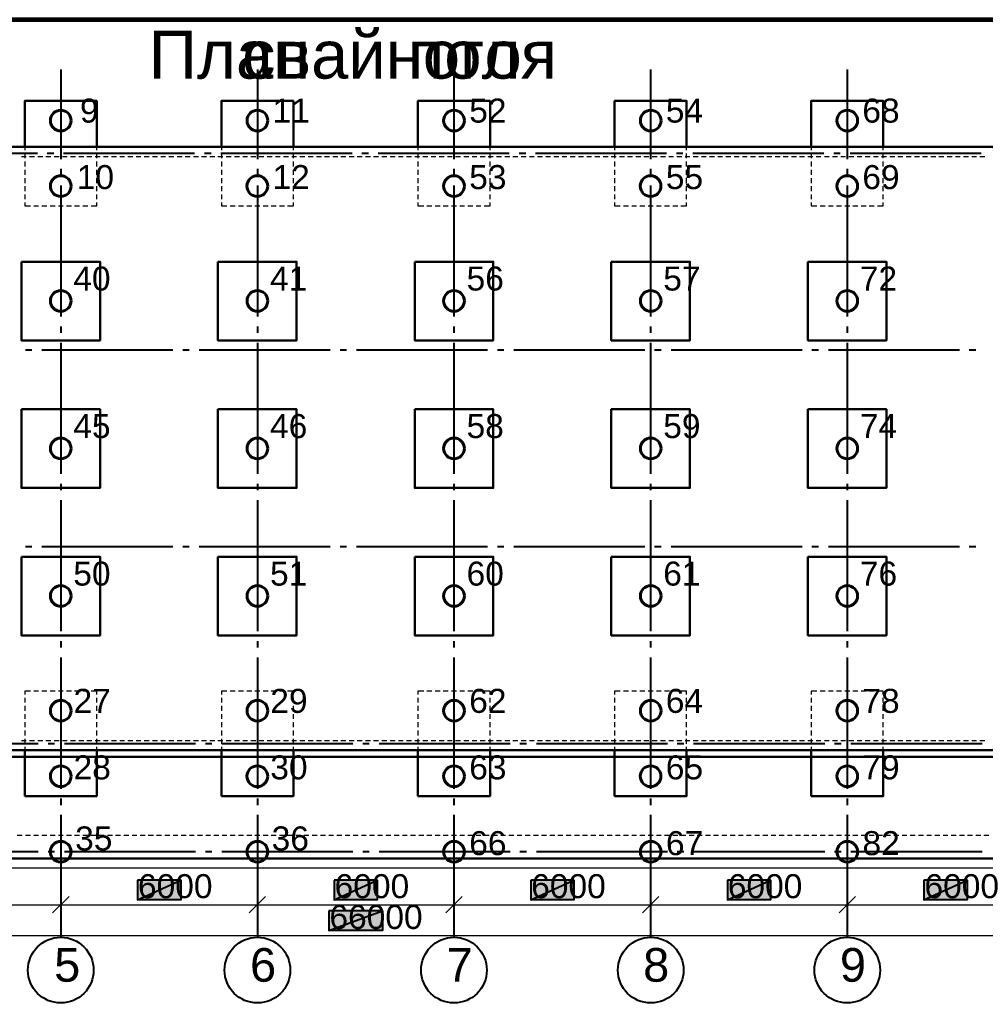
# Model space of a CAD drawing. Extents: x 8 to 21351, y 0 to 420.
# Drawn here: x 8450.4 to 8597.7, y 141.4 to 292.2 of the extents above; entities that cross this region are included whole.
import ezdxf

# ---------------------------------------------------------------- set-up
doc = ezdxf.new("R2010")
doc.units = 0
doc.styles.add('TEYPDFCAD_TEXT', font='arial.ttf')

msp = doc.modelspace()

# ---------------------------------------------------------------- hatches: boundary and pattern name
at = {"true_color": 0xffffff}
h = msp.add_hatch(color=0, dxfattribs=at)
h.paths.add_polyline_path([(8468.35, 160.97), (8468.35, 157.97), (8474.94, 160.97)])
h.paths.add_polyline_path([(8468.35, 157.97), (8474.94, 160.97), (8474.94, 157.97)])
h = msp.add_hatch(color=0, dxfattribs=at)
h.paths.add_polyline_path([(8498.35, 160.97), (8498.35, 157.97), (8504.93, 160.97)])
h.paths.add_polyline_path([(8498.35, 157.97), (8504.93, 160.97), (8504.93, 157.97)])
h = msp.add_hatch(color=0, dxfattribs=at)
h.paths.add_polyline_path([(8528.36, 160.97), (8528.36, 157.97), (8534.92, 160.97)])
h.paths.add_polyline_path([(8528.36, 157.97), (8534.92, 160.97), (8534.92, 157.97)])
h = msp.add_hatch(color=0, dxfattribs=at)
h.paths.add_polyline_path([(8558.35, 160.97), (8558.35, 157.97), (8564.94, 160.97)])
h.paths.add_polyline_path([(8558.35, 157.97), (8564.94, 160.97), (8564.94, 157.97)])
h = msp.add_hatch(color=0, dxfattribs=at)
h.paths.add_polyline_path([(8588.35, 160.97), (8588.35, 157.97), (8594.93, 160.97)])
h.paths.add_polyline_path([(8588.35, 157.97), (8594.93, 160.97), (8594.93, 157.97)])
h = msp.add_hatch(color=0, dxfattribs=at)
h.paths.add_polyline_path([(8497.54, 156.27), (8497.54, 153.29), (8505.73, 156.27)])
h.paths.add_polyline_path([(8497.54, 153.29), (8505.73, 156.27), (8505.73, 153.29)])

# ---------------------------------------------------------------- linework, layer by layer
at = {"color": 7, "lineweight": 25}
for p, q in [((8456.63, 284.61), (8456.63, 270.93)), ((8486.64, 284.61), (8486.64, 270.93)), ((8516.63, 284.61), (8516.63, 270.93)), ((8546.65, 284.61), (8546.65, 270.93)), ((8576.64, 284.61), (8576.64, 270.93)), ((8453.07, 271.8), (8433.07, 271.8)), ((8455.57, 271.8), (8454.57, 271.8)), ((8477.07, 271.8), (8457.07, 271.8)), ((8479.57, 271.8), (8478.58, 271.8)), ((8501.08, 271.8), (8481.07, 271.8)), ((8503.57, 271.8), (8502.58, 271.8)), ((8525.08, 271.8), (8505.08, 271.8)), ((8527.58, 271.8), (8526.58, 271.8)), ((8549.08, 271.8), (8529.08, 271.8)), ((8551.58, 271.8), (8550.58, 271.8)), ((8573.09, 271.8), (8553.08, 271.8)), ((8575.58, 271.8), (8574.59, 271.8)), ((8597.09, 271.8), (8577.09, 271.8)), ((8456.63, 269.43), (8456.63, 268.44)), ((8486.64, 269.43), (8486.64, 268.44)), ((8516.63, 269.43), (8516.63, 268.44)), ((8546.65, 269.43), (8546.65, 268.44)), ((8576.64, 269.43), (8576.64, 268.44)), ((8456.63, 266.93), (8456.63, 246.93)), ((8486.64, 266.93), (8486.64, 246.93)), ((8516.63, 266.93), (8516.63, 246.93)), ((8546.65, 266.93), (8546.65, 246.93)), ((8576.64, 266.93), (8576.64, 246.93)), ((8456.63, 245.43), (8456.63, 244.43)), ((8486.64, 245.43), (8486.64, 244.43)), ((8516.63, 245.43), (8516.63, 244.43)), ((8546.65, 245.43), (8546.65, 244.43)), ((8576.64, 245.43), (8576.64, 244.43)), ((8456.63, 242.93), (8456.63, 222.93)), ((8486.64, 242.93), (8486.64, 222.93)), ((8516.63, 242.93), (8516.63, 222.93)), ((8546.65, 242.93), (8546.65, 222.93)), ((8576.64, 242.93), (8576.64, 222.93)), ((8452.24, 241.81), (8451.25, 241.81)), ((8473.75, 241.81), (8453.75, 241.81)), ((8476.25, 241.81), (8475.25, 241.81)), ((8497.75, 241.81), (8477.75, 241.81)), ((8500.25, 241.81), (8499.26, 241.81)), ((8521.76, 241.81), (8501.75, 241.81)), ((8524.25, 241.81), (8523.26, 241.81)), ((8545.76, 241.81), (8525.76, 241.81)), ((8548.26, 241.81), (8547.26, 241.81)), ((8569.76, 241.81), (8549.76, 241.81)), ((8572.26, 241.81), (8571.26, 241.81)), ((8593.76, 241.81), (8573.76, 241.81)), ((8596.26, 241.81), (8595.27, 241.81)), ((8456.63, 221.42), (8456.63, 220.43)), ((8486.64, 221.42), (8486.64, 220.43)), ((8516.63, 221.42), (8516.63, 220.43)), ((8546.65, 221.42), (8546.65, 220.43)), ((8576.64, 221.42), (8576.64, 220.43)), ((8456.63, 218.93), (8456.63, 198.92)), ((8486.64, 218.93), (8486.64, 198.92)), ((8516.63, 218.93), (8516.63, 198.92)), ((8546.65, 218.93), (8546.65, 198.92)), ((8576.64, 218.93), (8576.64, 198.92)), ((8452.24, 211.79), (8451.25, 211.79)), ((8473.75, 211.79), (8453.75, 211.79)), ((8476.25, 211.79), (8475.25, 211.79)), ((8497.75, 211.79), (8477.75, 211.79)), ((8500.25, 211.79), (8499.26, 211.79)), ((8521.76, 211.79), (8501.75, 211.79)), ((8524.25, 211.79), (8523.26, 211.79)), ((8545.76, 211.79), (8525.76, 211.79)), ((8548.26, 211.79), (8547.26, 211.79)), ((8569.76, 211.79), (8549.76, 211.79)), ((8572.26, 211.79), (8571.26, 211.79)), ((8593.76, 211.79), (8573.76, 211.79)), ((8596.26, 211.79), (8595.27, 211.79)), ((8456.63, 197.42), (8456.63, 196.43)), ((8486.64, 197.42), (8486.64, 196.43)), ((8516.63, 197.42), (8516.63, 196.43)), ((8546.65, 197.42), (8546.65, 196.43)), ((8576.64, 197.42), (8576.64, 196.43)), ((8456.63, 194.92), (8456.63, 174.92)), ((8486.64, 194.92), (8486.64, 174.92)), ((8516.63, 194.92), (8516.63, 174.92)), ((8546.65, 194.92), (8546.65, 174.92)), ((8576.64, 194.92), (8576.64, 174.92)), ((8453.2, 181.78), (8433.19, 181.78)), ((8455.69, 181.78), (8454.7, 181.78)), ((8477.2, 181.78), (8457.2, 181.78)), ((8479.7, 181.78), (8478.7, 181.78)), ((8501.2, 181.78), (8481.2, 181.78)), ((8503.7, 181.78), (8502.71, 181.78)), ((8525.21, 181.78), (8505.2, 181.78)), ((8527.7, 181.78), (8526.71, 181.78)), ((8549.21, 181.78), (8529.21, 181.78)), ((8551.71, 181.78), (8550.71, 181.78)), ((8573.21, 181.78), (8553.21, 181.78)), ((8575.71, 181.78), (8574.71, 181.78)), ((8597.22, 181.78), (8577.21, 181.78)), ((8456.63, 173.42), (8456.63, 172.4)), ((8486.64, 173.42), (8486.64, 172.4)), ((8516.63, 173.42), (8516.63, 172.4)), ((8546.65, 173.42), (8546.65, 172.4)), ((8576.64, 173.42), (8576.64, 172.4)), ((8456.63, 170.92), (8456.63, 157.23)), ((8486.64, 170.92), (8486.64, 157.23)), ((8516.63, 170.92), (8516.63, 157.23)), ((8546.65, 170.92), (8546.65, 157.23)), ((8576.64, 170.92), (8576.64, 157.23)), ((8453.2, 165.29), (8433.19, 165.29)), ((8455.69, 165.29), (8454.7, 165.29)), ((8477.2, 165.29), (8457.2, 165.29)), ((8479.7, 165.29), (8478.7, 165.29)), ((8501.2, 165.29), (8481.2, 165.29)), ((8503.7, 165.29), (8502.71, 165.29)), ((8525.21, 165.29), (8505.2, 165.29)), ((8527.7, 165.29), (8526.71, 165.29)), ((8549.21, 165.29), (8529.21, 165.29)), ((8551.71, 165.29), (8550.71, 165.29)), ((8573.21, 165.29), (8553.21, 165.29)), ((8575.71, 165.29), (8574.71, 165.29)), ((8597.22, 165.29), (8577.21, 165.29)), ((8456.63, 157.23), (8456.63, 152.23)), ((8486.64, 157.23), (8486.64, 152.23)), ((8516.63, 157.23), (8516.63, 152.23)), ((8546.65, 157.23), (8546.65, 152.23)), ((8576.64, 157.23), (8576.64, 152.23))]:
    msp.add_line(p, q, dxfattribs=at)
at = {"color": 7, "lineweight": 5}
for p, q in [((8452.01, 272.8), (8451.14, 272.8)), ((8451.14, 272.8), (8451.14, 272.31)), ((8451.14, 271.8), (8451.14, 271.06)), ((8453.26, 272.8), (8452.52, 272.8)), ((8454.51, 272.8), (8453.77, 272.8)), ((8455.76, 272.8), (8455.02, 272.8)), ((8457.01, 272.8), (8456.27, 272.8)), ((8458.26, 272.8), (8457.52, 272.8)), ((8459.5, 272.8), (8458.76, 272.8)), ((8460.75, 272.8), (8460.01, 272.8)), ((8462.13, 272.8), (8461.26, 272.8)), ((8462.13, 272.31), (8462.13, 272.8)), ((8462.13, 271.06), (8462.13, 271.8)), ((8482, 272.8), (8481.14, 272.8)), ((8481.14, 272.8), (8481.14, 272.31)), ((8481.14, 271.8), (8481.14, 271.06)), ((8483.25, 272.8), (8482.51, 272.8)), ((8484.5, 272.8), (8483.76, 272.8)), ((8485.77, 272.8), (8485.01, 272.8)), ((8487.02, 272.8), (8486.26, 272.8)), ((8488.27, 272.8), (8487.51, 272.8)), ((8489.52, 272.8), (8488.76, 272.8)), ((8490.77, 272.8), (8490.01, 272.8)), ((8492.14, 272.8), (8491.25, 272.8)), ((8492.14, 272.31), (8492.14, 272.8)), ((8492.14, 271.06), (8492.14, 271.8)), ((8512.02, 272.8), (8511.13, 272.8)), ((8511.13, 272.8), (8511.13, 272.31)), ((8511.13, 271.8), (8511.13, 271.06)), ((8513.27, 272.8), (8512.51, 272.8)), ((8514.52, 272.8), (8513.75, 272.8)), ((8515.77, 272.8), (8515, 272.8)), ((8517.01, 272.8), (8516.27, 272.8)), ((8518.26, 272.8), (8517.52, 272.8)), ((8519.51, 272.8), (8518.77, 272.8)), ((8520.76, 272.8), (8520.02, 272.8)), ((8522.14, 272.8), (8521.27, 272.8)), ((8522.14, 272.31), (8522.14, 272.8)), ((8522.14, 271.06), (8522.14, 271.8)), ((8542.01, 272.8), (8541.14, 272.8)), ((8541.14, 272.8), (8541.14, 272.31)), ((8541.14, 271.8), (8541.14, 271.06)), ((8543.26, 272.8), (8542.52, 272.8)), ((8544.51, 272.8), (8543.77, 272.8)), ((8545.76, 272.8), (8545.02, 272.8)), ((8547.01, 272.8), (8546.27, 272.8)), ((8548.26, 272.8), (8547.52, 272.8)), ((8549.51, 272.8), (8548.76, 272.8)), ((8550.78, 272.8), (8550.01, 272.8)), ((8552.13, 272.8), (8551.26, 272.8)), ((8552.13, 272.31), (8552.13, 272.8)), ((8552.13, 271.06), (8552.13, 271.8)), ((8572.03, 272.8), (8571.14, 272.8)), ((8571.14, 272.8), (8571.14, 272.31)), ((8571.14, 271.8), (8571.14, 271.06)), ((8573.28, 272.8), (8572.51, 272.8)), ((8574.52, 272.8), (8573.76, 272.8)), ((8575.77, 272.8), (8575.01, 272.8)), ((8577.02, 272.8), (8576.26, 272.8)), ((8578.27, 272.8), (8577.51, 272.8)), ((8579.52, 272.8), (8578.76, 272.8)), ((8580.77, 272.8), (8580.01, 272.8)), ((8582.14, 272.8), (8581.28, 272.8)), ((8582.14, 272.31), (8582.14, 272.8)), ((8582.14, 271.06), (8582.14, 271.8)), ((8451.38, 271.29), (8450.64, 271.29)), ((8451.14, 270.55), (8451.14, 269.81)), ((8452.63, 271.29), (8451.88, 271.29)), ((8453.9, 271.29), (8453.13, 271.29)), ((8455.14, 271.29), (8454.38, 271.29)), ((8456.39, 271.29), (8455.63, 271.29)), ((8457.64, 271.29), (8456.88, 271.29)), ((8458.89, 271.29), (8458.13, 271.29)), ((8460.14, 271.29), (8459.38, 271.29)), ((8461.39, 271.29), (8460.63, 271.29)), ((8462.64, 271.29), (8461.9, 271.29)), ((8462.13, 269.81), (8462.13, 270.55)), ((8463.89, 271.29), (8463.15, 271.29)), ((8465.14, 271.29), (8464.39, 271.29)), ((8466.38, 271.29), (8465.64, 271.29)), ((8467.63, 271.29), (8466.89, 271.29)), ((8468.88, 271.29), (8468.14, 271.29)), ((8470.13, 271.29), (8469.39, 271.29)), ((8471.38, 271.29), (8470.64, 271.29)), ((8472.63, 271.29), (8471.89, 271.29)), ((8473.88, 271.29), (8473.14, 271.29)), ((8475.15, 271.29), (8474.38, 271.29)), ((8476.4, 271.29), (8475.63, 271.29)), ((8477.64, 271.29), (8476.88, 271.29)), ((8478.89, 271.29), (8478.13, 271.29)), ((8480.14, 271.29), (8479.38, 271.29)), ((8481.39, 271.29), (8480.63, 271.29)), ((8481.14, 270.55), (8481.14, 269.81)), ((8482.64, 271.29), (8481.88, 271.29)), ((8483.89, 271.29), (8483.15, 271.29)), ((8485.14, 271.29), (8484.4, 271.29)), ((8486.39, 271.29), (8485.65, 271.29)), ((8487.64, 271.29), (8486.89, 271.29)), ((8488.88, 271.29), (8488.14, 271.29)), ((8490.13, 271.29), (8489.39, 271.29)), ((8491.38, 271.29), (8490.64, 271.29)), ((8492.63, 271.29), (8491.89, 271.29)), ((8492.14, 269.81), (8492.14, 270.55)), ((8493.88, 271.29), (8493.14, 271.29)), ((8495.13, 271.29), (8494.39, 271.29)), ((8496.4, 271.29), (8495.64, 271.29)), ((8497.65, 271.29), (8496.89, 271.29)), ((8498.9, 271.29), (8498.13, 271.29)), ((8500.14, 271.29), (8499.38, 271.29)), ((8501.39, 271.29), (8500.63, 271.29)), ((8502.64, 271.29), (8501.88, 271.29)), ((8503.89, 271.29), (8503.13, 271.29)), ((8505.14, 271.29), (8504.38, 271.29)), ((8506.39, 271.29), (8505.65, 271.29)), ((8507.64, 271.29), (8506.9, 271.29)), ((8508.89, 271.29), (8508.15, 271.29)), ((8510.14, 271.29), (8509.39, 271.29)), ((8511.38, 271.29), (8510.64, 271.29)), ((8511.13, 270.55), (8511.13, 269.81)), ((8512.63, 271.29), (8511.89, 271.29)), ((8513.88, 271.29), (8513.14, 271.29)), ((8515.13, 271.29), (8514.39, 271.29)), ((8516.38, 271.29), (8515.64, 271.29)), ((8517.63, 271.29), (8516.89, 271.29)), ((8518.9, 271.29), (8518.14, 271.29)), ((8520.15, 271.29), (8519.39, 271.29)), ((8521.4, 271.29), (8520.63, 271.29)), ((8522.64, 271.29), (8521.88, 271.29)), ((8522.14, 269.81), (8522.14, 270.55)), ((8523.89, 271.29), (8523.13, 271.29)), ((8525.14, 271.29), (8524.38, 271.29)), ((8526.39, 271.29), (8525.63, 271.29)), ((8527.64, 271.29), (8526.9, 271.29)), ((8528.89, 271.29), (8528.15, 271.29)), ((8530.14, 271.29), (8529.4, 271.29)), ((8531.39, 271.29), (8530.65, 271.29)), ((8532.64, 271.29), (8531.89, 271.29)), ((8533.88, 271.29), (8533.14, 271.29)), ((8535.13, 271.29), (8534.39, 271.29)), ((8536.38, 271.29), (8535.64, 271.29)), ((8537.63, 271.29), (8536.89, 271.29)), ((8538.88, 271.29), (8538.14, 271.29)), ((8540.15, 271.29), (8539.39, 271.29)), ((8541.4, 271.29), (8540.64, 271.29)), ((8541.14, 270.55), (8541.14, 269.81)), ((8542.65, 271.29), (8541.89, 271.29)), ((8543.9, 271.29), (8543.13, 271.29)), ((8545.15, 271.29), (8544.38, 271.29)), ((8546.39, 271.29), (8545.63, 271.29)), ((8547.64, 271.29), (8546.88, 271.29)), ((8548.89, 271.29), (8548.15, 271.29)), ((8550.14, 271.29), (8549.4, 271.29)), ((8551.39, 271.29), (8550.65, 271.29)), ((8552.64, 271.29), (8551.9, 271.29)), ((8552.13, 269.81), (8552.13, 270.55)), ((8553.89, 271.29), (8553.15, 271.29)), ((8555.14, 271.29), (8554.39, 271.29)), ((8556.38, 271.29), (8555.64, 271.29)), ((8557.63, 271.29), (8556.89, 271.29)), ((8558.88, 271.29), (8558.14, 271.29)), ((8560.13, 271.29), (8559.39, 271.29)), ((8561.4, 271.29), (8560.64, 271.29)), ((8562.65, 271.29), (8561.89, 271.29)), ((8563.9, 271.29), (8563.14, 271.29)), ((8565.15, 271.29), (8564.39, 271.29)), ((8566.4, 271.29), (8565.63, 271.29)), ((8567.65, 271.29), (8566.88, 271.29)), ((8568.89, 271.29), (8568.13, 271.29)), ((8570.14, 271.29), (8569.38, 271.29)), ((8571.39, 271.29), (8570.65, 271.29)), ((8571.14, 270.55), (8571.14, 269.81)), ((8572.64, 271.29), (8571.9, 271.29)), ((8573.89, 271.29), (8573.15, 271.29)), ((8575.14, 271.29), (8574.4, 271.29)), ((8576.39, 271.29), (8575.65, 271.29)), ((8577.64, 271.29), (8576.9, 271.29)), ((8578.88, 271.29), (8578.14, 271.29)), ((8580.13, 271.29), (8579.39, 271.29)), ((8581.38, 271.29), (8580.64, 271.29)), ((8582.63, 271.29), (8581.89, 271.29)), ((8582.14, 269.81), (8582.14, 270.55)), ((8583.9, 271.29), (8583.14, 271.29)), ((8585.15, 271.29), (8584.39, 271.29)), ((8586.4, 271.29), (8585.64, 271.29)), ((8587.65, 271.29), (8586.89, 271.29)), ((8588.9, 271.29), (8588.13, 271.29)), ((8590.15, 271.29), (8589.38, 271.29)), ((8591.39, 271.29), (8590.63, 271.29)), ((8592.64, 271.29), (8591.9, 271.29)), ((8593.89, 271.29), (8593.15, 271.29)), ((8595.14, 271.29), (8594.4, 271.29)), ((8596.39, 271.29), (8595.65, 271.29)), ((8597.64, 271.29), (8596.9, 271.29)), ((8451.14, 269.3), (8451.14, 268.56)), ((8462.13, 268.56), (8462.13, 269.3)), ((8481.14, 269.3), (8481.14, 268.56)), ((8492.14, 268.56), (8492.14, 269.3)), ((8511.13, 269.3), (8511.13, 268.56)), ((8522.14, 268.56), (8522.14, 269.3)), ((8541.14, 269.3), (8541.14, 268.56)), ((8552.13, 268.56), (8552.13, 269.3)), ((8571.14, 269.3), (8571.14, 268.56)), ((8582.14, 268.56), (8582.14, 269.3)), ((8451.14, 268.05), (8451.14, 267.29)), ((8462.13, 267.29), (8462.13, 268.05)), ((8481.14, 268.05), (8481.14, 267.29)), ((8492.14, 267.29), (8492.14, 268.05)), ((8511.13, 268.05), (8511.13, 267.29)), ((8522.14, 267.29), (8522.14, 268.05)), ((8541.14, 268.05), (8541.14, 267.29)), ((8552.13, 267.29), (8552.13, 268.05)), ((8571.14, 268.05), (8571.14, 267.29)), ((8582.14, 267.29), (8582.14, 268.05)), ((8451.14, 266.81), (8451.14, 266.04)), ((8451.14, 265.56), (8451.14, 264.8)), ((8462.13, 266.04), (8462.13, 266.81)), ((8462.13, 264.8), (8462.13, 265.56)), ((8481.14, 266.81), (8481.14, 266.04)), ((8481.14, 265.56), (8481.14, 264.8)), ((8492.14, 266.04), (8492.14, 266.81)), ((8492.14, 264.8), (8492.14, 265.56)), ((8511.13, 266.81), (8511.13, 266.04)), ((8511.13, 265.56), (8511.13, 264.8)), ((8522.14, 266.04), (8522.14, 266.81)), ((8522.14, 264.8), (8522.14, 265.56)), ((8541.14, 266.81), (8541.14, 266.04)), ((8541.14, 265.56), (8541.14, 264.8)), ((8552.13, 266.04), (8552.13, 266.81)), ((8552.13, 264.8), (8552.13, 265.56)), ((8571.14, 266.81), (8571.14, 266.04)), ((8571.14, 265.56), (8571.14, 264.8)), ((8582.14, 266.04), (8582.14, 266.81)), ((8582.14, 264.8), (8582.14, 265.56)), ((8451.14, 264.31), (8451.14, 263.8)), ((8462.13, 263.8), (8462.13, 264.31)), ((8481.14, 264.31), (8481.14, 263.8)), ((8492.14, 263.8), (8492.14, 264.31)), ((8511.13, 264.31), (8511.13, 263.8)), ((8522.14, 263.8), (8522.14, 264.31)), ((8541.14, 264.31), (8541.14, 263.8)), ((8552.13, 263.8), (8552.13, 264.31)), ((8571.14, 264.31), (8571.14, 263.8)), ((8582.14, 263.8), (8582.14, 264.31)), ((8451.14, 263.8), (8452.01, 263.8)), ((8452.52, 263.8), (8453.26, 263.8)), ((8453.77, 263.8), (8454.51, 263.8)), ((8455.02, 263.8), (8455.76, 263.8)), ((8456.27, 263.8), (8457.01, 263.8)), ((8457.52, 263.8), (8458.26, 263.8)), ((8458.76, 263.8), (8459.5, 263.8)), ((8460.01, 263.8), (8460.75, 263.8)), ((8461.26, 263.8), (8462.13, 263.8)), ((8481.14, 263.8), (8482, 263.8)), ((8482.51, 263.8), (8483.25, 263.8)), ((8483.76, 263.8), (8484.5, 263.8)), ((8485.01, 263.8), (8485.77, 263.8)), ((8486.26, 263.8), (8487.02, 263.8)), ((8487.51, 263.8), (8488.27, 263.8)), ((8488.76, 263.8), (8489.52, 263.8)), ((8490.01, 263.8), (8490.77, 263.8)), ((8491.25, 263.8), (8492.14, 263.8)), ((8511.13, 263.8), (8512.02, 263.8)), ((8512.51, 263.8), (8513.27, 263.8)), ((8513.75, 263.8), (8514.52, 263.8)), ((8515, 263.8), (8515.77, 263.8)), ((8516.27, 263.8), (8517.01, 263.8)), ((8517.52, 263.8), (8518.26, 263.8)), ((8518.77, 263.8), (8519.51, 263.8)), ((8520.02, 263.8), (8520.76, 263.8)), ((8521.27, 263.8), (8522.14, 263.8)), ((8541.14, 263.8), (8542.01, 263.8)), ((8542.52, 263.8), (8543.26, 263.8)), ((8543.77, 263.8), (8544.51, 263.8)), ((8545.02, 263.8), (8545.76, 263.8)), ((8546.27, 263.8), (8547.01, 263.8)), ((8547.52, 263.8), (8548.26, 263.8)), ((8548.76, 263.8), (8549.51, 263.8)), ((8550.01, 263.8), (8550.78, 263.8)), ((8551.26, 263.8), (8552.13, 263.8)), ((8571.14, 263.8), (8572.03, 263.8)), ((8572.51, 263.8), (8573.28, 263.8)), ((8573.76, 263.8), (8574.52, 263.8)), ((8575.01, 263.8), (8575.77, 263.8)), ((8576.26, 263.8), (8577.02, 263.8)), ((8577.51, 263.8), (8578.27, 263.8)), ((8578.76, 263.8), (8579.52, 263.8)), ((8580.01, 263.8), (8580.77, 263.8)), ((8581.28, 263.8), (8582.14, 263.8)), ((8452.01, 189.78), (8451.14, 189.78)), ((8451.14, 189.78), (8451.14, 189.29)), ((8451.14, 188.79), (8451.14, 188.04)), ((8453.26, 189.78), (8452.52, 189.78)), ((8454.51, 189.78), (8453.77, 189.78)), ((8455.76, 189.78), (8455.02, 189.78)), ((8457.01, 189.78), (8456.27, 189.78)), ((8458.26, 189.78), (8457.52, 189.78)), ((8459.5, 189.78), (8458.76, 189.78)), ((8460.75, 189.78), (8460.01, 189.78)), ((8462.13, 189.78), (8461.26, 189.78)), ((8462.13, 189.29), (8462.13, 189.78)), ((8462.13, 188.04), (8462.13, 188.79)), ((8482, 189.78), (8481.14, 189.78)), ((8481.14, 189.78), (8481.14, 189.29)), ((8481.14, 188.79), (8481.14, 188.04)), ((8483.25, 189.78), (8482.51, 189.78)), ((8484.5, 189.78), (8483.76, 189.78)), ((8485.77, 189.78), (8485.01, 189.78)), ((8487.02, 189.78), (8486.26, 189.78)), ((8488.27, 189.78), (8487.51, 189.78)), ((8489.52, 189.78), (8488.76, 189.78)), ((8490.77, 189.78), (8490.01, 189.78)), ((8492.14, 189.78), (8491.25, 189.78)), ((8492.14, 189.29), (8492.14, 189.78)), ((8492.14, 188.04), (8492.14, 188.79)), ((8512.02, 189.78), (8511.13, 189.78)), ((8511.13, 189.78), (8511.13, 189.29)), ((8511.13, 188.79), (8511.13, 188.04)), ((8513.27, 189.78), (8512.51, 189.78)), ((8514.52, 189.78), (8513.75, 189.78)), ((8515.77, 189.78), (8515, 189.78)), ((8517.01, 189.78), (8516.27, 189.78)), ((8518.26, 189.78), (8517.52, 189.78)), ((8519.51, 189.78), (8518.77, 189.78)), ((8520.76, 189.78), (8520.02, 189.78)), ((8522.14, 189.78), (8521.27, 189.78)), ((8522.14, 189.29), (8522.14, 189.78)), ((8522.14, 188.04), (8522.14, 188.79)), ((8542.01, 189.78), (8541.14, 189.78)), ((8541.14, 189.78), (8541.14, 189.29)), ((8541.14, 188.79), (8541.14, 188.04)), ((8543.26, 189.78), (8542.52, 189.78)), ((8544.51, 189.78), (8543.77, 189.78)), ((8545.76, 189.78), (8545.02, 189.78)), ((8547.01, 189.78), (8546.27, 189.78)), ((8548.26, 189.78), (8547.52, 189.78)), ((8549.51, 189.78), (8548.76, 189.78)), ((8550.78, 189.78), (8550.01, 189.78)), ((8552.13, 189.78), (8551.26, 189.78)), ((8552.13, 189.29), (8552.13, 189.78)), ((8552.13, 188.04), (8552.13, 188.79)), ((8572.03, 189.78), (8571.14, 189.78)), ((8571.14, 189.78), (8571.14, 189.29)), ((8571.14, 188.79), (8571.14, 188.04)), ((8573.28, 189.78), (8572.51, 189.78)), ((8574.52, 189.78), (8573.76, 189.78)), ((8575.77, 189.78), (8575.01, 189.78)), ((8577.02, 189.78), (8576.26, 189.78)), ((8578.27, 189.78), (8577.51, 189.78)), ((8579.52, 189.78), (8578.76, 189.78)), ((8580.77, 189.78), (8580.01, 189.78)), ((8582.14, 189.78), (8581.28, 189.78)), ((8582.14, 189.29), (8582.14, 189.78)), ((8582.14, 188.04), (8582.14, 188.79)), ((8451.14, 187.54), (8451.14, 186.8)), ((8462.13, 186.8), (8462.13, 187.54)), ((8481.14, 187.54), (8481.14, 186.8)), ((8492.14, 186.8), (8492.14, 187.54)), ((8511.13, 187.54), (8511.13, 186.8)), ((8522.14, 186.8), (8522.14, 187.54)), ((8541.14, 187.54), (8541.14, 186.8)), ((8552.13, 186.8), (8552.13, 187.54)), ((8571.14, 187.54), (8571.14, 186.8)), ((8582.14, 186.8), (8582.14, 187.54)), ((8451.14, 186.29), (8451.14, 185.55)), ((8462.13, 185.55), (8462.13, 186.29)), ((8481.14, 186.29), (8481.14, 185.55)), ((8492.14, 185.55), (8492.14, 186.29)), ((8511.13, 186.29), (8511.13, 185.55)), ((8522.14, 185.55), (8522.14, 186.29)), ((8541.14, 186.29), (8541.14, 185.55)), ((8552.13, 185.55), (8552.13, 186.29)), ((8571.14, 186.29), (8571.14, 185.55)), ((8582.14, 185.55), (8582.14, 186.29)), ((8451.14, 185.04), (8451.14, 184.3)), ((8462.13, 184.3), (8462.13, 185.04)), ((8481.14, 185.04), (8481.14, 184.3)), ((8492.14, 184.3), (8492.14, 185.04)), ((8511.13, 185.04), (8511.13, 184.3)), ((8522.14, 184.3), (8522.14, 185.04)), ((8541.14, 185.04), (8541.14, 184.3)), ((8552.13, 184.3), (8552.13, 185.04)), ((8571.14, 185.04), (8571.14, 184.3)), ((8582.14, 184.3), (8582.14, 185.04)), ((8451.14, 183.79), (8451.14, 183.03)), ((8451.14, 182.54), (8451.14, 181.78)), ((8462.13, 183.03), (8462.13, 183.79)), ((8462.13, 181.78), (8462.13, 182.54)), ((8481.14, 183.79), (8481.14, 183.03)), ((8481.14, 182.54), (8481.14, 181.78)), ((8492.14, 183.03), (8492.14, 183.79)), ((8492.14, 181.78), (8492.14, 182.54)), ((8511.13, 183.79), (8511.13, 183.03)), ((8511.13, 182.54), (8511.13, 181.78)), ((8522.14, 183.03), (8522.14, 183.79)), ((8522.14, 181.78), (8522.14, 182.54)), ((8541.14, 183.79), (8541.14, 183.03)), ((8541.14, 182.54), (8541.14, 181.78)), ((8552.13, 183.03), (8552.13, 183.79)), ((8552.13, 181.78), (8552.13, 182.54)), ((8571.14, 183.79), (8571.14, 183.03)), ((8571.14, 182.54), (8571.14, 181.78)), ((8582.14, 183.03), (8582.14, 183.79)), ((8582.14, 181.78), (8582.14, 182.54)), ((8450.64, 182.29), (8451.38, 182.29)), ((8451.14, 181.29), (8451.14, 180.78)), ((8451.88, 182.29), (8452.63, 182.29)), ((8453.13, 182.29), (8453.9, 182.29)), ((8454.38, 182.29), (8455.14, 182.29)), ((8455.63, 182.29), (8456.39, 182.29)), ((8456.88, 182.29), (8457.64, 182.29)), ((8458.13, 182.29), (8458.89, 182.29)), ((8459.38, 182.29), (8460.14, 182.29)), ((8460.63, 182.29), (8461.39, 182.29)), ((8461.9, 182.29), (8462.64, 182.29)), ((8462.13, 180.78), (8462.13, 181.29)), ((8463.15, 182.29), (8463.89, 182.29)), ((8464.39, 182.29), (8465.14, 182.29)), ((8465.64, 182.29), (8466.38, 182.29)), ((8466.89, 182.29), (8467.63, 182.29)), ((8468.14, 182.29), (8468.88, 182.29)), ((8469.39, 182.29), (8470.13, 182.29)), ((8470.64, 182.29), (8471.38, 182.29)), ((8471.89, 182.29), (8472.63, 182.29)), ((8473.14, 182.29), (8473.88, 182.29)), ((8474.38, 182.29), (8475.15, 182.29)), ((8475.63, 182.29), (8476.4, 182.29)), ((8476.88, 182.29), (8477.64, 182.29)), ((8478.13, 182.29), (8478.89, 182.29)), ((8479.38, 182.29), (8480.14, 182.29)), ((8480.63, 182.29), (8481.39, 182.29)), ((8481.14, 181.29), (8481.14, 180.78)), ((8481.88, 182.29), (8482.64, 182.29)), ((8483.15, 182.29), (8483.89, 182.29)), ((8484.4, 182.29), (8485.14, 182.29)), ((8485.65, 182.29), (8486.39, 182.29)), ((8486.89, 182.29), (8487.64, 182.29)), ((8488.14, 182.29), (8488.88, 182.29)), ((8489.39, 182.29), (8490.13, 182.29)), ((8490.64, 182.29), (8491.38, 182.29)), ((8491.89, 182.29), (8492.63, 182.29)), ((8492.14, 180.78), (8492.14, 181.29)), ((8493.14, 182.29), (8493.88, 182.29)), ((8494.39, 182.29), (8495.13, 182.29)), ((8495.64, 182.29), (8496.4, 182.29)), ((8496.89, 182.29), (8497.65, 182.29)), ((8498.13, 182.29), (8498.9, 182.29)), ((8499.38, 182.29), (8500.14, 182.29)), ((8500.63, 182.29), (8501.39, 182.29)), ((8501.88, 182.29), (8502.64, 182.29)), ((8503.13, 182.29), (8503.89, 182.29)), ((8504.38, 182.29), (8505.14, 182.29)), ((8505.65, 182.29), (8506.39, 182.29)), ((8506.9, 182.29), (8507.64, 182.29)), ((8508.15, 182.29), (8508.89, 182.29)), ((8509.39, 182.29), (8510.14, 182.29)), ((8510.64, 182.29), (8511.38, 182.29)), ((8511.13, 181.29), (8511.13, 180.78)), ((8511.89, 182.29), (8512.63, 182.29)), ((8513.14, 182.29), (8513.88, 182.29)), ((8514.39, 182.29), (8515.13, 182.29)), ((8515.64, 182.29), (8516.38, 182.29)), ((8516.89, 182.29), (8517.63, 182.29)), ((8518.14, 182.29), (8518.9, 182.29)), ((8519.39, 182.29), (8520.15, 182.29)), ((8520.63, 182.29), (8521.4, 182.29)), ((8521.88, 182.29), (8522.64, 182.29)), ((8522.14, 180.78), (8522.14, 181.29)), ((8523.13, 182.29), (8523.89, 182.29)), ((8524.38, 182.29), (8525.14, 182.29)), ((8525.63, 182.29), (8526.39, 182.29)), ((8526.9, 182.29), (8527.64, 182.29)), ((8528.15, 182.29), (8528.89, 182.29)), ((8529.4, 182.29), (8530.14, 182.29)), ((8530.65, 182.29), (8531.39, 182.29)), ((8531.89, 182.29), (8532.64, 182.29)), ((8533.14, 182.29), (8533.88, 182.29)), ((8534.39, 182.29), (8535.13, 182.29)), ((8535.64, 182.29), (8536.38, 182.29)), ((8536.89, 182.29), (8537.63, 182.29)), ((8538.14, 182.29), (8538.88, 182.29)), ((8539.39, 182.29), (8540.15, 182.29)), ((8540.64, 182.29), (8541.4, 182.29)), ((8541.14, 181.29), (8541.14, 180.78)), ((8541.89, 182.29), (8542.65, 182.29)), ((8543.13, 182.29), (8543.9, 182.29)), ((8544.38, 182.29), (8545.15, 182.29)), ((8545.63, 182.29), (8546.39, 182.29)), ((8546.88, 182.29), (8547.64, 182.29)), ((8548.15, 182.29), (8548.89, 182.29)), ((8549.4, 182.29), (8550.14, 182.29)), ((8550.65, 182.29), (8551.39, 182.29)), ((8551.9, 182.29), (8552.64, 182.29)), ((8552.13, 180.78), (8552.13, 181.29)), ((8553.15, 182.29), (8553.89, 182.29)), ((8554.39, 182.29), (8555.14, 182.29)), ((8555.64, 182.29), (8556.38, 182.29)), ((8556.89, 182.29), (8557.63, 182.29)), ((8558.14, 182.29), (8558.88, 182.29)), ((8559.39, 182.29), (8560.13, 182.29)), ((8560.64, 182.29), (8561.4, 182.29)), ((8561.89, 182.29), (8562.65, 182.29)), ((8563.14, 182.29), (8563.9, 182.29)), ((8564.39, 182.29), (8565.15, 182.29)), ((8565.63, 182.29), (8566.4, 182.29)), ((8566.88, 182.29), (8567.65, 182.29)), ((8568.13, 182.29), (8568.89, 182.29)), ((8569.38, 182.29), (8570.14, 182.29)), ((8570.65, 182.29), (8571.39, 182.29)), ((8571.14, 181.29), (8571.14, 180.78)), ((8571.9, 182.29), (8572.64, 182.29)), ((8573.15, 182.29), (8573.89, 182.29)), ((8574.4, 182.29), (8575.14, 182.29)), ((8575.65, 182.29), (8576.39, 182.29)), ((8576.9, 182.29), (8577.64, 182.29)), ((8578.14, 182.29), (8578.88, 182.29)), ((8579.39, 182.29), (8580.13, 182.29)), ((8580.64, 182.29), (8581.38, 182.29)), ((8581.89, 182.29), (8582.63, 182.29)), ((8582.14, 180.78), (8582.14, 181.29)), ((8583.14, 182.29), (8583.9, 182.29)), ((8584.39, 182.29), (8585.15, 182.29)), ((8585.64, 182.29), (8586.4, 182.29)), ((8586.89, 182.29), (8587.65, 182.29)), ((8588.13, 182.29), (8588.9, 182.29)), ((8589.38, 182.29), (8590.15, 182.29)), ((8590.63, 182.29), (8591.39, 182.29)), ((8591.9, 182.29), (8592.64, 182.29)), ((8593.15, 182.29), (8593.89, 182.29)), ((8594.4, 182.29), (8595.14, 182.29)), ((8595.65, 182.29), (8596.39, 182.29)), ((8596.9, 182.29), (8597.64, 182.29)), ((8451.14, 180.78), (8452.01, 180.78)), ((8452.52, 180.78), (8453.26, 180.78)), ((8453.77, 180.78), (8454.51, 180.78)), ((8455.02, 180.78), (8455.76, 180.78)), ((8456.27, 180.78), (8457.01, 180.78)), ((8457.52, 180.78), (8458.26, 180.78)), ((8458.76, 180.78), (8459.5, 180.78)), ((8460.01, 180.78), (8460.75, 180.78)), ((8461.26, 180.78), (8462.13, 180.78)), ((8481.14, 180.78), (8482, 180.78)), ((8482.51, 180.78), (8483.25, 180.78)), ((8483.76, 180.78), (8484.5, 180.78)), ((8485.01, 180.78), (8485.77, 180.78)), ((8486.26, 180.78), (8487.02, 180.78)), ((8487.51, 180.78), (8488.27, 180.78)), ((8488.76, 180.78), (8489.52, 180.78)), ((8490.01, 180.78), (8490.77, 180.78)), ((8491.25, 180.78), (8492.14, 180.78)), ((8511.13, 180.78), (8512.02, 180.78)), ((8512.51, 180.78), (8513.27, 180.78)), ((8513.75, 180.78), (8514.52, 180.78)), ((8515, 180.78), (8515.77, 180.78)), ((8516.27, 180.78), (8517.01, 180.78)), ((8517.52, 180.78), (8518.26, 180.78)), ((8518.77, 180.78), (8519.51, 180.78)), ((8520.02, 180.78), (8520.76, 180.78)), ((8521.27, 180.78), (8522.14, 180.78)), ((8541.14, 180.78), (8542.01, 180.78)), ((8542.52, 180.78), (8543.26, 180.78)), ((8543.77, 180.78), (8544.51, 180.78)), ((8545.02, 180.78), (8545.76, 180.78)), ((8546.27, 180.78), (8547.01, 180.78)), ((8547.52, 180.78), (8548.26, 180.78)), ((8548.76, 180.78), (8549.51, 180.78)), ((8550.01, 180.78), (8550.78, 180.78)), ((8551.26, 180.78), (8552.13, 180.78)), ((8571.14, 180.78), (8572.03, 180.78)), ((8572.51, 180.78), (8573.28, 180.78)), ((8573.76, 180.78), (8574.52, 180.78)), ((8575.01, 180.78), (8575.77, 180.78)), ((8576.26, 180.78), (8577.02, 180.78)), ((8577.51, 180.78), (8578.27, 180.78)), ((8578.76, 180.78), (8579.52, 180.78)), ((8580.01, 180.78), (8580.77, 180.78)), ((8581.28, 180.78), (8582.14, 180.78)), ((8450.76, 167.79), (8450, 167.79)), ((8452.01, 167.79), (8451.27, 167.79)), ((8453.26, 167.79), (8452.52, 167.79)), ((8454.51, 167.79), (8453.77, 167.79)), ((8455.76, 167.79), (8455.02, 167.79)), ((8457.01, 167.79), (8456.27, 167.79)), ((8458.26, 167.79), (8457.52, 167.79)), ((8459.5, 167.79), (8458.76, 167.79)), ((8460.75, 167.79), (8460.01, 167.79)), ((8462, 167.79), (8461.26, 167.79)), ((8463.25, 167.79), (8462.51, 167.79)), ((8464.52, 167.79), (8463.76, 167.79)), ((8465.77, 167.79), (8465.01, 167.79)), ((8467.02, 167.79), (8466.26, 167.79)), ((8468.27, 167.79), (8467.51, 167.79)), ((8469.52, 167.79), (8468.75, 167.79)), ((8470.77, 167.79), (8470, 167.79)), ((8472.01, 167.79), (8471.25, 167.79)), ((8473.26, 167.79), (8472.52, 167.79)), ((8474.51, 167.79), (8473.77, 167.79)), ((8475.76, 167.79), (8475.02, 167.79)), ((8477.01, 167.79), (8476.27, 167.79)), ((8478.26, 167.79), (8477.52, 167.79)), ((8479.51, 167.79), (8478.77, 167.79)), ((8480.76, 167.79), (8480.02, 167.79)), ((8482, 167.79), (8481.26, 167.79)), ((8483.25, 167.79), (8482.51, 167.79)), ((8484.5, 167.79), (8483.76, 167.79)), ((8485.77, 167.79), (8485.01, 167.79)), ((8487.02, 167.79), (8486.26, 167.79)), ((8488.27, 167.79), (8487.51, 167.79)), ((8489.52, 167.79), (8488.76, 167.79)), ((8490.77, 167.79), (8490.01, 167.79)), ((8492.02, 167.79), (8491.25, 167.79)), ((8493.27, 167.79), (8492.5, 167.79)), ((8494.51, 167.79), (8493.75, 167.79)), ((8495.76, 167.79), (8495.02, 167.79)), ((8497.01, 167.79), (8496.27, 167.79)), ((8498.26, 167.79), (8497.52, 167.79)), ((8499.51, 167.79), (8498.77, 167.79)), ((8500.76, 167.79), (8500.02, 167.79)), ((8502.01, 167.79), (8501.27, 167.79)), ((8503.26, 167.79), (8502.52, 167.79)), ((8504.51, 167.79), (8503.76, 167.79)), ((8505.75, 167.79), (8505.01, 167.79)), ((8507.02, 167.79), (8506.26, 167.79)), ((8508.27, 167.79), (8507.51, 167.79)), ((8509.52, 167.79), (8508.76, 167.79)), ((8510.77, 167.79), (8510.01, 167.79)), ((8512.02, 167.79), (8511.26, 167.79)), ((8513.27, 167.79), (8512.51, 167.79)), ((8514.52, 167.79), (8513.75, 167.79)), ((8515.77, 167.79), (8515, 167.79)), ((8517.01, 167.79), (8516.27, 167.79)), ((8518.26, 167.79), (8517.52, 167.79)), ((8519.51, 167.79), (8518.77, 167.79)), ((8520.76, 167.79), (8520.02, 167.79)), ((8522.01, 167.79), (8521.27, 167.79)), ((8523.26, 167.79), (8522.52, 167.79)), ((8524.51, 167.79), (8523.77, 167.79)), ((8525.76, 167.79), (8525.02, 167.79)), ((8527.01, 167.79), (8526.26, 167.79)), ((8528.25, 167.79), (8527.51, 167.79)), ((8529.52, 167.79), (8528.76, 167.79)), ((8530.77, 167.79), (8530.01, 167.79)), ((8532.02, 167.79), (8531.26, 167.79)), ((8533.27, 167.79), (8532.51, 167.79)), ((8534.52, 167.79), (8533.76, 167.79)), ((8535.77, 167.79), (8535.01, 167.79)), ((8537.02, 167.79), (8536.26, 167.79)), ((8538.27, 167.79), (8537.53, 167.79)), ((8539.51, 167.79), (8538.77, 167.79)), ((8540.76, 167.79), (8540.02, 167.79)), ((8542.01, 167.79), (8541.27, 167.79)), ((8543.26, 167.79), (8542.52, 167.79)), ((8544.51, 167.79), (8543.77, 167.79)), ((8545.76, 167.79), (8545.02, 167.79)), ((8547.01, 167.79), (8546.27, 167.79)), ((8548.26, 167.79), (8547.52, 167.79)), ((8549.51, 167.79), (8548.76, 167.79)), ((8550.78, 167.79), (8550.01, 167.79)), ((8552.02, 167.79), (8551.26, 167.79)), ((8553.27, 167.79), (8552.51, 167.79)), ((8554.52, 167.79), (8553.76, 167.79)), ((8555.77, 167.79), (8555.01, 167.79)), ((8557.02, 167.79), (8556.26, 167.79)), ((8558.27, 167.79), (8557.51, 167.79)), ((8559.52, 167.79), (8558.76, 167.79)), ((8560.77, 167.79), (8560.03, 167.79)), ((8562.01, 167.79), (8561.27, 167.79)), ((8563.26, 167.79), (8562.52, 167.79)), ((8564.51, 167.79), (8563.77, 167.79)), ((8565.76, 167.79), (8565.02, 167.79)), ((8567.01, 167.79), (8566.27, 167.79)), ((8568.26, 167.79), (8567.52, 167.79)), ((8569.51, 167.79), (8568.77, 167.79)), ((8570.76, 167.79), (8570.02, 167.79)), ((8572.03, 167.79), (8571.26, 167.79)), ((8573.28, 167.79), (8572.51, 167.79)), ((8574.52, 167.79), (8573.76, 167.79)), ((8575.77, 167.79), (8575.01, 167.79)), ((8577.02, 167.79), (8576.26, 167.79)), ((8578.27, 167.79), (8577.51, 167.79)), ((8579.52, 167.79), (8578.76, 167.79)), ((8580.77, 167.79), (8580.01, 167.79)), ((8582.02, 167.79), (8581.28, 167.79)), ((8583.27, 167.79), (8582.53, 167.79)), ((8584.52, 167.79), (8583.77, 167.79)), ((8585.76, 167.79), (8585.02, 167.79)), ((8587.01, 167.79), (8586.27, 167.79)), ((8588.26, 167.79), (8587.52, 167.79)), ((8589.51, 167.79), (8588.77, 167.79)), ((8590.76, 167.79), (8590.02, 167.79)), ((8592.01, 167.79), (8591.27, 167.79)), ((8593.26, 167.79), (8592.52, 167.79)), ((8594.53, 167.79), (8593.76, 167.79)), ((8595.78, 167.79), (8595.01, 167.79)), ((8597.02, 167.79), (8596.26, 167.79)), ((8598.27, 167.79), (8597.51, 167.79)), ((8668.23, 162.79), (8335.07, 162.79)), ((8455.38, 155.98), (8457.9, 158.47)), ((8457.9, 158.47), (8455.38, 155.98)), ((8456.63, 157.86), (8456.63, 159.24)), ((8456.63, 157.86), (8456.63, 159.24)), ((8485.39, 155.98), (8487.89, 158.47)), ((8487.89, 158.47), (8485.39, 155.98)), ((8486.64, 157.86), (8486.64, 159.24)), ((8486.64, 157.86), (8486.64, 159.24)), ((8515.38, 155.98), (8517.88, 158.47)), ((8517.88, 158.47), (8515.38, 155.98)), ((8516.63, 157.86), (8516.63, 159.24)), ((8516.63, 157.86), (8516.63, 159.24)), ((8545.4, 155.98), (8547.9, 158.47)), ((8547.9, 158.47), (8545.4, 155.98)), ((8546.65, 157.86), (8546.65, 159.24)), ((8546.65, 157.86), (8546.65, 159.24)), ((8575.39, 155.98), (8577.89, 158.47)), ((8577.89, 158.47), (8575.39, 155.98)), ((8576.64, 157.86), (8576.64, 159.24)), ((8576.64, 157.86), (8576.64, 159.24)), ((8424.64, 157.23), (8458.64, 157.23)), ((8454.64, 157.23), (8488.63, 157.23)), ((8484.63, 157.23), (8518.64, 157.23)), ((8514.64, 157.23), (8548.64, 157.23)), ((8544.64, 157.23), (8578.65, 157.23)), ((8574.65, 157.23), (8608.65, 157.23)), ((8334.62, 152.53), (8668.65, 152.53))]:
    msp.add_line(p, q, dxfattribs=at)
at = {"lineweight": 60}
msp.add_lwpolyline([(8290.68, 5.19), (8685.67, 5.19), (8685.67, 292.18), (8290.68, 292.18)], close=True, dxfattribs=at)
at = {"color": 7, "lineweight": 30}
for points in [[(8451.14, 272.8), (8451.14, 279.8), (8462.13, 279.8), (8462.13, 272.8)], [(8481.14, 272.8), (8481.14, 279.8), (8492.14, 279.8), (8492.14, 272.8)], [(8511.13, 272.8), (8511.13, 279.8), (8522.14, 279.8), (8522.14, 272.8)], [(8541.14, 272.8), (8541.14, 279.8), (8552.13, 279.8), (8552.13, 272.8)], [(8571.14, 272.8), (8571.14, 279.8), (8582.14, 279.8), (8582.14, 272.8)], [(8335.64, 272.8), (8667.64, 272.8), (8667.64, 180.78), (8335.64, 180.78)], [(8450.64, 255.29), (8462.64, 255.29), (8462.64, 243.29), (8450.64, 243.29)], [(8480.63, 255.29), (8492.63, 255.29), (8492.63, 243.29), (8480.63, 243.29)], [(8510.64, 255.29), (8522.64, 255.29), (8522.64, 243.29), (8510.64, 243.29)], [(8540.64, 255.29), (8552.64, 255.29), (8552.64, 243.29), (8540.64, 243.29)], [(8570.65, 255.29), (8582.63, 255.29), (8582.63, 243.29), (8570.65, 243.29)], [(8450.64, 232.79), (8462.64, 232.79), (8462.64, 220.79), (8450.64, 220.79)], [(8480.63, 232.79), (8492.63, 232.79), (8492.63, 220.79), (8480.63, 220.79)], [(8510.64, 232.79), (8522.64, 232.79), (8522.64, 220.79), (8510.64, 220.79)], [(8540.64, 232.79), (8552.64, 232.79), (8552.64, 220.79), (8540.64, 220.79)], [(8570.65, 232.79), (8582.63, 232.79), (8582.63, 220.79), (8570.65, 220.79)], [(8450.64, 210.29), (8462.64, 210.29), (8462.64, 198.29), (8450.64, 198.29)], [(8480.63, 210.29), (8492.63, 210.29), (8492.63, 198.29), (8480.63, 198.29)], [(8510.64, 210.29), (8522.64, 210.29), (8522.64, 198.29), (8510.64, 198.29)], [(8540.64, 210.29), (8552.64, 210.29), (8552.64, 198.29), (8540.64, 198.29)], [(8570.65, 210.29), (8582.63, 210.29), (8582.63, 198.29), (8570.65, 198.29)], [(8335.64, 179.79), (8667.64, 179.79), (8667.64, 164.27), (8335.64, 164.27)], [(8451.14, 173.8), (8451.14, 180.78), (8462.13, 180.78), (8462.13, 173.8)], [(8481.14, 173.8), (8481.14, 180.78), (8492.14, 180.78), (8492.14, 173.8)], [(8511.13, 173.8), (8511.13, 180.78), (8522.14, 180.78), (8522.14, 173.8)], [(8541.14, 173.8), (8541.14, 180.78), (8552.13, 180.78), (8552.13, 173.8)], [(8571.14, 173.8), (8571.14, 180.78), (8582.14, 180.78), (8582.14, 173.8)]]:
    msp.add_lwpolyline(points, close=True, dxfattribs=at)
at = {"color": 0, "true_color": 0xffffff}
for points in [[(8468.35, 160.97), (8468.35, 157.97), (8474.94, 160.97)], [(8468.35, 157.97), (8474.94, 160.97), (8474.94, 157.97)], [(8498.35, 160.97), (8498.35, 157.97), (8504.93, 160.97)], [(8498.35, 157.97), (8504.93, 160.97), (8504.93, 157.97)], [(8528.36, 160.97), (8528.36, 157.97), (8534.92, 160.97)], [(8528.36, 157.97), (8534.92, 160.97), (8534.92, 157.97)], [(8558.35, 160.97), (8558.35, 157.97), (8564.94, 160.97)], [(8558.35, 157.97), (8564.94, 160.97), (8564.94, 157.97)], [(8588.35, 160.97), (8588.35, 157.97), (8594.93, 160.97)], [(8588.35, 157.97), (8594.93, 160.97), (8594.93, 157.97)], [(8497.54, 156.27), (8497.54, 153.29), (8505.73, 156.27)], [(8497.54, 153.29), (8505.73, 156.27), (8505.73, 153.29)]]:
    msp.add_lwpolyline(points, close=True, dxfattribs=at)
at = {"color": 7, "lineweight": 40}
for centre in [(8456.64, 276.81), (8486.65, 276.81), (8516.64, 276.81), (8546.66, 276.81), (8576.65, 276.81), (8456.64, 266.82), (8486.63, 266.82), (8516.64, 266.82), (8546.64, 266.82), (8576.65, 266.82), (8456.64, 249.31), (8486.65, 249.31), (8516.64, 249.31), (8546.66, 249.31), (8576.65, 249.31), (8456.64, 226.81), (8486.65, 226.81), (8516.64, 226.81), (8546.66, 226.81), (8576.65, 226.81), (8456.64, 204.31), (8486.65, 204.31), (8516.64, 204.31), (8546.66, 204.31), (8576.65, 204.31), (8456.64, 186.81), (8486.65, 186.81), (8516.64, 186.81), (8546.66, 186.81), (8576.65, 186.81), (8456.64, 176.82), (8486.63, 176.82), (8516.64, 176.82), (8546.64, 176.82), (8576.65, 176.82), (8456.64, 165.3), (8486.65, 165.3), (8516.64, 165.3), (8546.66, 165.3), (8576.65, 165.3)]:
    msp.add_circle(centre, 1.58, dxfattribs=at)
at = {"color": 7, "lineweight": 25}
for centre in [(8456.64, 147.25), (8486.65, 147.25), (8516.64, 147.25), (8546.66, 147.25), (8576.65, 147.25)]:
    msp.add_circle(centre, 5.01, dxfattribs=at)

# ---------------------------------------------------------------- texts
at = {"color": 7, "style": 'TEYPDFCAD_TEXT'}
for s, height, p in [('свайного', 7.32, (8484.29, 283.21)), ('План', 7.32, (8470.05, 283.21)), ('поля', 7.32, (8509.62, 283.21)), ('9', 3.66, (8459.57, 276.5)), ('11', 3.662, (8488.95, 276.5)), ('52', 3.662, (8518.96, 276.5)), ('54', 3.662, (8548.96, 276.5)), ('68', 3.662, (8578.95, 276.5)), ('10', 3.662, (8459.08, 266.36)), ('12', 3.662, (8488.95, 266.36)), ('53', 3.662, (8518.96, 266.36)), ('55', 3.662, (8548.96, 266.36)), ('69', 3.662, (8578.95, 266.36)), ('40', 3.662, (8458.55, 250.89)), ('41', 3.662, (8488.57, 250.89)), ('56', 3.662, (8518.56, 250.89)), ('57', 3.662, (8548.57, 250.89)), ('72', 3.662, (8578.57, 250.89)), ('45', 3.662, (8458.55, 228.39)), ('46', 3.662, (8488.57, 228.39)), ('58', 3.662, (8518.56, 228.39)), ('59', 3.662, (8548.57, 228.39)), ('74', 3.662, (8578.57, 228.39)), ('50', 3.662, (8458.55, 205.89)), ('51', 3.662, (8488.57, 205.89)), ('60', 3.662, (8518.56, 205.89)), ('61', 3.662, (8548.57, 205.89)), ('76', 3.662, (8578.57, 205.89)), ('27', 3.662, (8458.59, 186.48)), ('29', 3.662, (8488.61, 186.48)), ('62', 3.662, (8518.96, 186.48)), ('64', 3.662, (8548.96, 186.48)), ('78', 3.662, (8578.95, 186.48)), ('28', 3.662, (8458.59, 176.34)), ('30', 3.662, (8488.61, 176.34)), ('63', 3.662, (8518.96, 176.34)), ('65', 3.662, (8548.96, 176.34)), ('79', 3.662, (8578.95, 176.34)), ('35', 3.662, (8458.83, 165.5)), ('36', 3.662, (8488.82, 165.5)), ('66', 3.662, (8518.96, 164.78)), ('67', 3.662, (8548.98, 164.78)), ('82', 3.662, (8578.97, 164.78)), ('6000', 3.662, (8468.42, 158.22)), ('6000', 3.662, (8498.43, 158.22)), ('6000', 3.662, (8528.42, 158.22)), ('6000', 3.662, (8558.42, 158.22)), ('6000', 3.662, (8588.43, 158.22)), ('66000', 3.662, (8497.63, 153.52)), ('5', 5.13, (8455.63, 145.48)), ('6', 5.13, (8485.52, 145.48)), ('7', 5.13, (8515.51, 145.48)), ('8', 5.13, (8545.5, 145.48)), ('9', 5.13, (8575.52, 145.48))]:
    msp.add_text(s, height=height, dxfattribs=at).set_placement(p)

doc.saveas('drawing.dxf')
